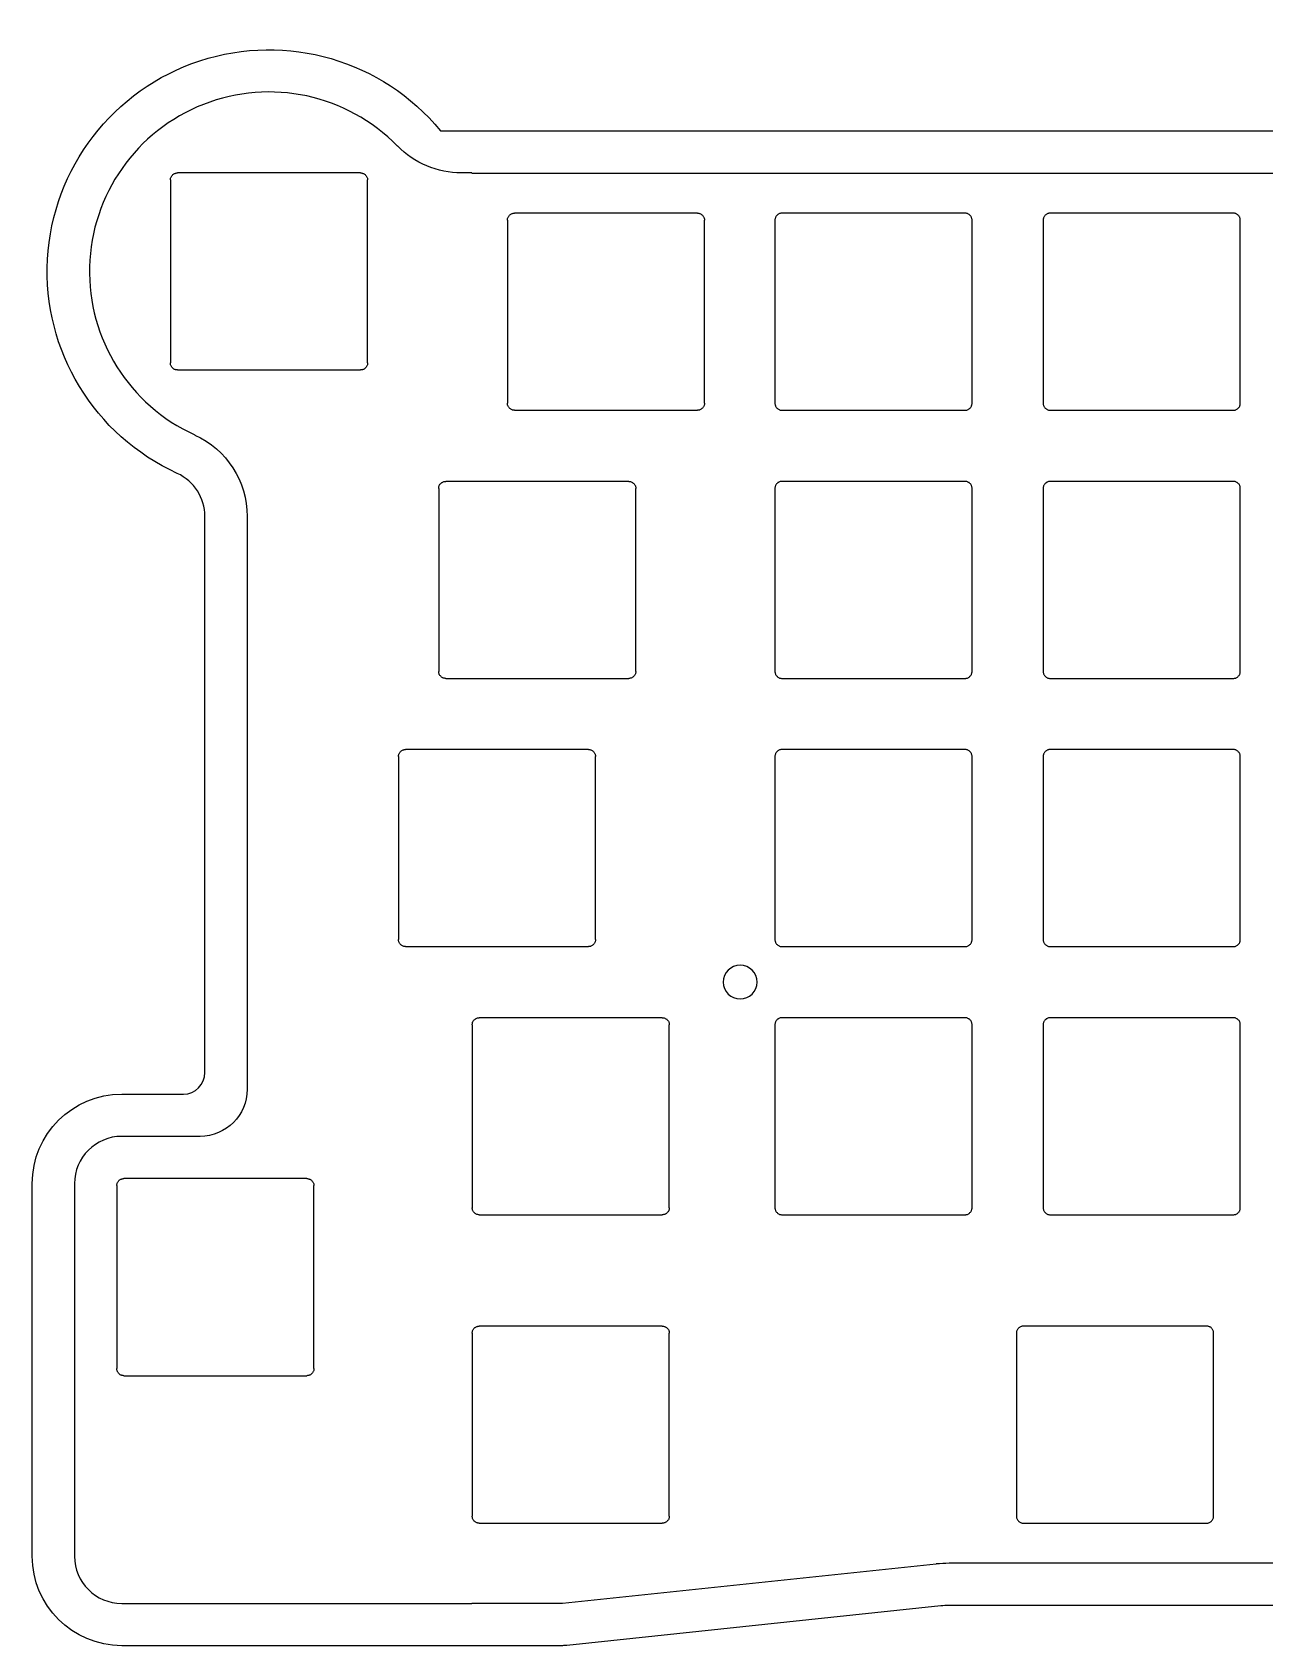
# Model space of a CAD drawing. Header units: millimetres. Extents: x -303 to -129, y -87 to 39.
# Drawn here: x -302.8 to -215.3, y -75.7 to 38.9 of the extents above; entities that cross this region are included whole.
import ezdxf

# ---------------------------------------------------------------- set-up
doc = ezdxf.new("R2010")
doc.units = ezdxf.units.MM
doc.layers.add('lx', color=151, linetype='Continuous')

msp = doc.modelspace()

# ---------------------------------------------------------------- linework, layer by layer
at = {"layer": 'lx'}
for p, q in [((-273.81, 31.91), (-245, 31.91)), ((-245, 31.91), (-245, 31.9)), ((-245, 31.9), (-162.34, 31.9)), ((-279.48, 28.91), (-292.48, 28.91)), ((-271.57, 28.91), (-272.31, 28.91)), ((-271.57, 28.9), (-271.57, 28.91)), ((-271.57, 28.9), (-166, 28.9)), ((-292.98, 28.41), (-292.98, 15.41)), ((-278.98, 15.41), (-278.98, 28.41)), ((-269.05, 25.55), (-269.05, 12.55)), ((-255.55, 26.05), (-268.55, 26.05)), ((-255.05, 12.55), (-255.05, 25.55)), ((-250.05, 25.55), (-250.05, 12.55)), ((-236.55, 26.05), (-249.55, 26.05)), ((-236.05, 12.55), (-236.05, 25.55)), ((-231, 25.55), (-231, 12.55)), ((-217.5, 26.05), (-230.5, 26.05)), ((-217, 12.55), (-217, 25.55)), ((-292.48, 14.91), (-279.48, 14.91)), ((-268.55, 12.05), (-255.55, 12.05)), ((-249.55, 12.05), (-236.55, 12.05)), ((-230.5, 12.05), (-217.5, 12.05)), ((-260.43, 7), (-273.43, 7)), ((-236.55, 7), (-249.55, 7)), ((-217.5, 7), (-230.5, 7)), ((-273.93, 6.5), (-273.93, -6.5)), ((-259.93, -6.5), (-259.93, 6.5)), ((-250.05, 6.5), (-250.05, -6.5)), ((-236.05, -6.5), (-236.05, 6.5)), ((-231, 6.5), (-231, -6.5)), ((-217, -6.5), (-217, 6.5)), ((-290.53, -35), (-290.53, 4.51)), ((-287.53, 4.51), (-287.53, -36.18)), ((-273.43, -7), (-260.43, -7)), ((-249.55, -7), (-236.55, -7)), ((-230.5, -7), (-217.5, -7)), ((-276.79, -12.55), (-276.79, -25.55)), ((-263.29, -12.05), (-276.29, -12.05)), ((-262.79, -25.55), (-262.79, -12.55)), ((-250.05, -12.55), (-250.05, -25.55)), ((-236.55, -12.05), (-249.55, -12.05)), ((-236.05, -25.55), (-236.05, -12.55)), ((-231, -12.55), (-231, -25.55)), ((-217.5, -12.05), (-230.5, -12.05)), ((-217, -25.55), (-217, -12.55)), ((-276.29, -26.05), (-263.29, -26.05)), ((-249.55, -26.05), (-236.55, -26.05)), ((-230.5, -26.05), (-217.5, -26.05)), ((-271.55, -31.6), (-271.55, -44.6)), ((-258.05, -31.1), (-271.05, -31.1)), ((-257.55, -44.6), (-257.55, -31.6)), ((-250.05, -31.6), (-250.05, -44.6)), ((-236.55, -31.1), (-249.55, -31.1)), ((-236.05, -44.6), (-236.05, -31.6)), ((-231, -31.6), (-231, -44.6)), ((-217.5, -31.1), (-230.5, -31.1)), ((-217, -44.6), (-217, -31.6)), ((-296.44, -36.53), (-292.06, -36.53)), ((-290.88, -39.53), (-296.44, -39.53)), ((-302.79, -69.36), (-302.79, -42.88)), ((-299.79, -42.88), (-299.79, -69.36)), ((-296.79, -43.03), (-296.79, -56.03)), ((-283.29, -42.53), (-296.29, -42.53)), ((-282.79, -56.03), (-282.79, -43.03)), ((-271.05, -45.1), (-258.05, -45.1)), ((-249.55, -45.1), (-236.55, -45.1)), ((-230.5, -45.1), (-217.5, -45.1)), ((-271.55, -53.51), (-271.55, -66.51)), ((-258.05, -53.01), (-271.05, -53.01)), ((-257.55, -66.51), (-257.55, -53.51)), ((-232.9, -53.51), (-232.9, -66.51)), ((-219.4, -53.01), (-232.4, -53.01)), ((-218.9, -66.51), (-218.9, -53.51)), ((-296.29, -56.53), (-283.29, -56.53)), ((-271.05, -67.01), (-258.05, -67.01)), ((-232.4, -67.01), (-219.4, -67.01)), ((-238.59, -69.91), (-265.14, -72.71)), ((-189.17, -69.86), (-237.68, -69.86)), ((-296.44, -72.71), (-271.57, -72.71)), ((-265.14, -72.71), (-271.57, -72.71)), ((-238.28, -72.89), (-264.82, -75.7)), ((-189.17, -72.86), (-237.68, -72.86)), ((-265.14, -75.71), (-296.44, -75.71))]:
    msp.add_line(p, q, dxfattribs=at)
at = {"layer": 'lx', "extrusion": (0, 0, -1)}
msp.add_circle((252.52, -28.57), 1.2, dxfattribs=at)
for centre, radius, start, end in [((285.98, 21.91), 15.75, 294.4164, 140.5993), ((272.31, 35.26), 6.35, 270, 315.67), ((293.88, 4.51), 6.35, 114.4164, 180), ((296.44, -42.88), 6.35, 360, 90), ((290.88, -36.18), 3.35, 180, 270), ((296.44, -69.36), 6.35, 270, 0), ((265.14, -72.71), 3, 263.9602, 270)]:
    msp.add_arc(centre, radius, start, end, dxfattribs=at)
at = {"layer": 'lx'}
for centre, radius, start, end in [((-285.98, 21.91), 12.75, 44.33, 245.5836), ((-293.88, 4.51), 3.35, 360, 65.5836), ((-292.06, -35), 1.53, 270, 0), ((-296.44, -42.88), 3.35, 90, 180), ((-296.44, -69.36), 3.35, 180, 270), ((-237.68, -78.51), 8.65, 90, 96.0398), ((-237.68, -78.51), 5.65, 90, 96.0398)]:
    msp.add_arc(centre, radius, start, end, dxfattribs=at)
for points in [[(-292.98, 28.41), (-292.98, 28.44), (-292.98, 28.47), (-292.97, 28.5), (-292.97, 28.52), (-292.96, 28.55), (-292.95, 28.58), (-292.94, 28.61), (-292.93, 28.63), (-292.91, 28.66), (-292.9, 28.68), (-292.88, 28.71), (-292.86, 28.73), (-292.84, 28.75), (-292.82, 28.77), (-292.8, 28.79), (-292.78, 28.81), (-292.75, 28.83), (-292.73, 28.84), (-292.7, 28.86), (-292.68, 28.87), (-292.65, 28.88), (-292.62, 28.89), (-292.6, 28.89), (-292.57, 28.9), (-292.54, 28.91), (-292.51, 28.91), (-292.48, 28.91)], [(-279.48, 28.91), (-279.45, 28.91), (-279.42, 28.91), (-279.39, 28.9), (-279.36, 28.89), (-279.34, 28.89), (-279.31, 28.88), (-279.28, 28.87), (-279.25, 28.85), (-279.23, 28.84), (-279.2, 28.83), (-279.18, 28.81), (-279.16, 28.79), (-279.14, 28.77), (-279.12, 28.75), (-279.1, 28.73), (-279.08, 28.71), (-279.06, 28.68), (-279.05, 28.66), (-279.03, 28.63), (-279.02, 28.61), (-279.01, 28.58), (-279, 28.55), (-278.99, 28.53), (-278.99, 28.5), (-278.98, 28.47), (-278.98, 28.44), (-278.98, 28.41)], [(-269.05, 25.55), (-269.05, 25.58), (-269.05, 25.61), (-269.04, 25.64), (-269.04, 25.67), (-269.03, 25.69), (-269.02, 25.72), (-269.01, 25.75), (-269, 25.78), (-268.98, 25.8), (-268.97, 25.83), (-268.95, 25.85), (-268.93, 25.87), (-268.91, 25.89), (-268.89, 25.91), (-268.87, 25.93), (-268.85, 25.95), (-268.82, 25.97), (-268.8, 25.98), (-268.77, 26), (-268.75, 26.01), (-268.72, 26.02), (-268.69, 26.03), (-268.67, 26.04), (-268.64, 26.04), (-268.61, 26.05), (-268.58, 26.05), (-268.55, 26.05)], [(-255.55, 26.05), (-255.52, 26.05), (-255.49, 26.05), (-255.46, 26.04), (-255.43, 26.04), (-255.4, 26.03), (-255.38, 26.02), (-255.35, 26.01), (-255.32, 26), (-255.3, 25.98), (-255.27, 25.97), (-255.25, 25.95), (-255.23, 25.93), (-255.2, 25.91), (-255.18, 25.89), (-255.17, 25.87), (-255.15, 25.85), (-255.13, 25.82), (-255.12, 25.8), (-255.1, 25.77), (-255.09, 25.75), (-255.08, 25.72), (-255.07, 25.69), (-255.06, 25.67), (-255.06, 25.64), (-255.05, 25.61), (-255.05, 25.58), (-255.05, 25.55)], [(-249.55, 26.05), (-249.58, 26.05), (-249.61, 26.05), (-249.64, 26.04), (-249.67, 26.04), (-249.69, 26.03), (-249.72, 26.02), (-249.75, 26.01), (-249.78, 26), (-249.8, 25.98), (-249.83, 25.97), (-249.85, 25.95), (-249.87, 25.93), (-249.89, 25.91), (-249.91, 25.89), (-249.93, 25.87), (-249.95, 25.85), (-249.97, 25.82), (-249.98, 25.8), (-250, 25.78), (-250.01, 25.75), (-250.02, 25.72), (-250.03, 25.7), (-250.04, 25.67), (-250.04, 25.64), (-250.05, 25.61), (-250.05, 25.58), (-250.05, 25.55)], [(-236.05, 25.55), (-236.05, 25.58), (-236.05, 25.61), (-236.06, 25.64), (-236.06, 25.67), (-236.07, 25.7), (-236.08, 25.72), (-236.09, 25.75), (-236.1, 25.78), (-236.12, 25.8), (-236.13, 25.83), (-236.15, 25.85), (-236.17, 25.87), (-236.19, 25.89), (-236.21, 25.92), (-236.23, 25.93), (-236.25, 25.95), (-236.28, 25.97), (-236.3, 25.98), (-236.33, 26), (-236.35, 26.01), (-236.38, 26.02), (-236.41, 26.03), (-236.43, 26.04), (-236.46, 26.04), (-236.49, 26.05), (-236.52, 26.05), (-236.55, 26.05)], [(-230.5, 26.05), (-230.53, 26.05), (-230.56, 26.05), (-230.59, 26.04), (-230.62, 26.04), (-230.64, 26.03), (-230.67, 26.02), (-230.7, 26.01), (-230.73, 26), (-230.75, 25.98), (-230.78, 25.97), (-230.8, 25.95), (-230.82, 25.93), (-230.84, 25.91), (-230.86, 25.89), (-230.88, 25.87), (-230.9, 25.85), (-230.92, 25.82), (-230.93, 25.8), (-230.95, 25.78), (-230.96, 25.75), (-230.97, 25.72), (-230.98, 25.7), (-230.99, 25.67), (-230.99, 25.64), (-231, 25.61), (-231, 25.58), (-231, 25.55)], [(-217, 25.55), (-217, 25.58), (-217, 25.61), (-217.01, 25.64), (-217.01, 25.67), (-217.02, 25.7), (-217.03, 25.72), (-217.04, 25.75), (-217.05, 25.78), (-217.07, 25.8), (-217.08, 25.83), (-217.1, 25.85), (-217.12, 25.87), (-217.14, 25.89), (-217.16, 25.92), (-217.18, 25.93), (-217.2, 25.95), (-217.23, 25.97), (-217.25, 25.98), (-217.28, 26), (-217.3, 26.01), (-217.33, 26.02), (-217.36, 26.03), (-217.38, 26.04), (-217.41, 26.04), (-217.44, 26.05), (-217.47, 26.05), (-217.5, 26.05)], [(-292.48, 14.91), (-292.51, 14.91), (-292.54, 14.91), (-292.57, 14.92), (-292.6, 14.92), (-292.62, 14.93), (-292.65, 14.94), (-292.68, 14.95), (-292.71, 14.96), (-292.73, 14.98), (-292.76, 14.99), (-292.78, 15.01), (-292.8, 15.03), (-292.82, 15.05), (-292.84, 15.07), (-292.86, 15.09), (-292.88, 15.11), (-292.9, 15.13), (-292.91, 15.16), (-292.93, 15.18), (-292.94, 15.21), (-292.95, 15.24), (-292.96, 15.26), (-292.97, 15.29), (-292.97, 15.32), (-292.98, 15.35), (-292.98, 15.38), (-292.98, 15.41)], [(-278.98, 15.41), (-278.98, 15.38), (-278.98, 15.35), (-278.99, 15.32), (-278.99, 15.29), (-279, 15.26), (-279.01, 15.24), (-279.02, 15.21), (-279.03, 15.18), (-279.05, 15.16), (-279.06, 15.13), (-279.08, 15.11), (-279.1, 15.09), (-279.12, 15.06), (-279.14, 15.04), (-279.16, 15.03), (-279.18, 15.01), (-279.21, 14.99), (-279.23, 14.98), (-279.26, 14.96), (-279.28, 14.95), (-279.31, 14.94), (-279.34, 14.93), (-279.36, 14.92), (-279.39, 14.92), (-279.42, 14.91), (-279.45, 14.91), (-279.48, 14.91)], [(-268.55, 12.05), (-268.58, 12.05), (-268.61, 12.05), (-268.64, 12.06), (-268.66, 12.06), (-268.69, 12.07), (-268.72, 12.08), (-268.75, 12.09), (-268.77, 12.1), (-268.8, 12.12), (-268.82, 12.13), (-268.85, 12.15), (-268.87, 12.17), (-268.89, 12.19), (-268.91, 12.21), (-268.93, 12.23), (-268.95, 12.25), (-268.97, 12.28), (-268.98, 12.3), (-269, 12.33), (-269.01, 12.35), (-269.02, 12.38), (-269.03, 12.41), (-269.04, 12.43), (-269.04, 12.46), (-269.05, 12.49), (-269.05, 12.52), (-269.05, 12.55)], [(-255.05, 12.55), (-255.05, 12.52), (-255.05, 12.49), (-255.06, 12.46), (-255.06, 12.43), (-255.07, 12.41), (-255.08, 12.38), (-255.09, 12.35), (-255.1, 12.32), (-255.12, 12.3), (-255.13, 12.27), (-255.15, 12.25), (-255.17, 12.23), (-255.19, 12.21), (-255.21, 12.19), (-255.23, 12.17), (-255.25, 12.15), (-255.27, 12.13), (-255.3, 12.12), (-255.32, 12.1), (-255.35, 12.09), (-255.38, 12.08), (-255.4, 12.07), (-255.43, 12.06), (-255.46, 12.06), (-255.49, 12.05), (-255.52, 12.05), (-255.55, 12.05)], [(-250.05, 12.55), (-250.05, 12.52), (-250.05, 12.49), (-250.04, 12.46), (-250.04, 12.43), (-250.03, 12.41), (-250.02, 12.38), (-250.01, 12.35), (-250, 12.32), (-249.98, 12.3), (-249.97, 12.27), (-249.95, 12.25), (-249.93, 12.23), (-249.91, 12.21), (-249.89, 12.19), (-249.87, 12.17), (-249.85, 12.15), (-249.82, 12.13), (-249.8, 12.12), (-249.77, 12.1), (-249.75, 12.09), (-249.72, 12.08), (-249.69, 12.07), (-249.67, 12.06), (-249.64, 12.06), (-249.61, 12.05), (-249.58, 12.05), (-249.55, 12.05)], [(-236.55, 12.05), (-236.52, 12.05), (-236.49, 12.05), (-236.46, 12.06), (-236.43, 12.06), (-236.41, 12.07), (-236.38, 12.08), (-236.35, 12.09), (-236.32, 12.1), (-236.3, 12.12), (-236.27, 12.13), (-236.25, 12.15), (-236.23, 12.17), (-236.21, 12.19), (-236.19, 12.21), (-236.17, 12.23), (-236.15, 12.25), (-236.13, 12.28), (-236.12, 12.3), (-236.1, 12.33), (-236.09, 12.35), (-236.08, 12.38), (-236.07, 12.41), (-236.06, 12.43), (-236.06, 12.46), (-236.05, 12.49), (-236.05, 12.52), (-236.05, 12.55)], [(-231, 12.55), (-231, 12.52), (-231, 12.49), (-230.99, 12.46), (-230.99, 12.43), (-230.98, 12.41), (-230.97, 12.38), (-230.96, 12.35), (-230.95, 12.32), (-230.93, 12.3), (-230.92, 12.27), (-230.9, 12.25), (-230.88, 12.23), (-230.86, 12.21), (-230.84, 12.19), (-230.82, 12.17), (-230.8, 12.15), (-230.77, 12.13), (-230.75, 12.12), (-230.72, 12.1), (-230.7, 12.09), (-230.67, 12.08), (-230.64, 12.07), (-230.62, 12.06), (-230.59, 12.06), (-230.56, 12.05), (-230.53, 12.05), (-230.5, 12.05)], [(-217.5, 12.05), (-217.47, 12.05), (-217.44, 12.05), (-217.41, 12.06), (-217.38, 12.06), (-217.36, 12.07), (-217.33, 12.08), (-217.3, 12.09), (-217.27, 12.1), (-217.25, 12.12), (-217.22, 12.13), (-217.2, 12.15), (-217.18, 12.17), (-217.16, 12.19), (-217.14, 12.21), (-217.12, 12.23), (-217.1, 12.25), (-217.08, 12.28), (-217.07, 12.3), (-217.05, 12.33), (-217.04, 12.35), (-217.03, 12.38), (-217.02, 12.41), (-217.01, 12.43), (-217.01, 12.46), (-217, 12.49), (-217, 12.52), (-217, 12.55)], [(-273.93, 6.5), (-273.93, 6.53), (-273.93, 6.56), (-273.92, 6.59), (-273.92, 6.62), (-273.91, 6.64), (-273.9, 6.67), (-273.89, 6.7), (-273.88, 6.73), (-273.86, 6.75), (-273.85, 6.78), (-273.83, 6.8), (-273.81, 6.82), (-273.79, 6.84), (-273.77, 6.86), (-273.75, 6.88), (-273.73, 6.9), (-273.7, 6.92), (-273.68, 6.93), (-273.66, 6.95), (-273.63, 6.96), (-273.6, 6.97), (-273.58, 6.98), (-273.55, 6.99), (-273.52, 6.99), (-273.49, 7), (-273.46, 7), (-273.43, 7)], [(-260.43, 7), (-260.4, 7), (-260.37, 7), (-260.34, 6.99), (-260.31, 6.99), (-260.29, 6.98), (-260.26, 6.97), (-260.23, 6.96), (-260.2, 6.95), (-260.18, 6.93), (-260.15, 6.92), (-260.13, 6.9), (-260.11, 6.88), (-260.09, 6.86), (-260.07, 6.84), (-260.05, 6.82), (-260.03, 6.8), (-260.01, 6.77), (-260, 6.75), (-259.98, 6.72), (-259.97, 6.7), (-259.96, 6.67), (-259.95, 6.64), (-259.94, 6.62), (-259.94, 6.59), (-259.93, 6.56), (-259.93, 6.53), (-259.93, 6.5)], [(-249.55, 7), (-249.58, 7), (-249.61, 7), (-249.64, 6.99), (-249.67, 6.99), (-249.69, 6.98), (-249.72, 6.97), (-249.75, 6.96), (-249.78, 6.95), (-249.8, 6.93), (-249.83, 6.92), (-249.85, 6.9), (-249.87, 6.88), (-249.89, 6.86), (-249.91, 6.84), (-249.93, 6.82), (-249.95, 6.8), (-249.97, 6.77), (-249.98, 6.75), (-250, 6.73), (-250.01, 6.7), (-250.02, 6.67), (-250.03, 6.65), (-250.04, 6.62), (-250.04, 6.59), (-250.05, 6.56), (-250.05, 6.53), (-250.05, 6.5)], [(-236.05, 6.5), (-236.05, 6.53), (-236.05, 6.56), (-236.06, 6.59), (-236.06, 6.62), (-236.07, 6.65), (-236.08, 6.67), (-236.09, 6.7), (-236.1, 6.73), (-236.12, 6.75), (-236.13, 6.78), (-236.15, 6.8), (-236.17, 6.82), (-236.19, 6.84), (-236.21, 6.87), (-236.23, 6.88), (-236.25, 6.9), (-236.28, 6.92), (-236.3, 6.93), (-236.33, 6.95), (-236.35, 6.96), (-236.38, 6.97), (-236.41, 6.98), (-236.43, 6.99), (-236.46, 6.99), (-236.49, 7), (-236.52, 7), (-236.55, 7)], [(-230.5, 7), (-230.53, 7), (-230.56, 7), (-230.59, 6.99), (-230.62, 6.99), (-230.64, 6.98), (-230.67, 6.97), (-230.7, 6.96), (-230.73, 6.95), (-230.75, 6.93), (-230.78, 6.92), (-230.8, 6.9), (-230.82, 6.88), (-230.84, 6.86), (-230.86, 6.84), (-230.88, 6.82), (-230.9, 6.8), (-230.92, 6.77), (-230.93, 6.75), (-230.95, 6.73), (-230.96, 6.7), (-230.97, 6.67), (-230.98, 6.65), (-230.99, 6.62), (-230.99, 6.59), (-231, 6.56), (-231, 6.53), (-231, 6.5)], [(-217, 6.5), (-217, 6.53), (-217, 6.56), (-217.01, 6.59), (-217.01, 6.62), (-217.02, 6.65), (-217.03, 6.67), (-217.04, 6.7), (-217.05, 6.73), (-217.07, 6.75), (-217.08, 6.78), (-217.1, 6.8), (-217.12, 6.82), (-217.14, 6.84), (-217.16, 6.87), (-217.18, 6.88), (-217.2, 6.9), (-217.23, 6.92), (-217.25, 6.93), (-217.28, 6.95), (-217.3, 6.96), (-217.33, 6.97), (-217.36, 6.98), (-217.38, 6.99), (-217.41, 6.99), (-217.44, 7), (-217.47, 7), (-217.5, 7)], [(-273.43, -7), (-273.46, -7), (-273.49, -7), (-273.52, -6.99), (-273.55, -6.99), (-273.58, -6.98), (-273.6, -6.97), (-273.63, -6.96), (-273.66, -6.95), (-273.68, -6.93), (-273.71, -6.92), (-273.73, -6.9), (-273.75, -6.88), (-273.77, -6.86), (-273.8, -6.84), (-273.81, -6.82), (-273.83, -6.8), (-273.85, -6.77), (-273.86, -6.75), (-273.88, -6.72), (-273.89, -6.7), (-273.9, -6.67), (-273.91, -6.64), (-273.92, -6.62), (-273.92, -6.59), (-273.93, -6.56), (-273.93, -6.53), (-273.93, -6.5)], [(-259.93, -6.5), (-259.93, -6.53), (-259.93, -6.56), (-259.94, -6.59), (-259.94, -6.62), (-259.95, -6.64), (-259.96, -6.67), (-259.97, -6.7), (-259.98, -6.73), (-260, -6.75), (-260.01, -6.78), (-260.03, -6.8), (-260.05, -6.82), (-260.07, -6.84), (-260.09, -6.86), (-260.11, -6.88), (-260.13, -6.9), (-260.16, -6.92), (-260.18, -6.93), (-260.21, -6.95), (-260.23, -6.96), (-260.26, -6.97), (-260.29, -6.98), (-260.31, -6.99), (-260.34, -6.99), (-260.37, -7), (-260.4, -7), (-260.43, -7)], [(-250.05, -6.5), (-250.05, -6.53), (-250.05, -6.56), (-250.04, -6.59), (-250.04, -6.62), (-250.03, -6.64), (-250.02, -6.67), (-250.01, -6.7), (-250, -6.73), (-249.98, -6.75), (-249.97, -6.78), (-249.95, -6.8), (-249.93, -6.82), (-249.91, -6.84), (-249.89, -6.86), (-249.87, -6.88), (-249.85, -6.9), (-249.82, -6.92), (-249.8, -6.93), (-249.77, -6.95), (-249.75, -6.96), (-249.72, -6.97), (-249.69, -6.98), (-249.67, -6.99), (-249.64, -6.99), (-249.61, -7), (-249.58, -7), (-249.55, -7)], [(-236.55, -7), (-236.52, -7), (-236.49, -7), (-236.46, -6.99), (-236.43, -6.99), (-236.41, -6.98), (-236.38, -6.97), (-236.35, -6.96), (-236.32, -6.95), (-236.3, -6.93), (-236.27, -6.92), (-236.25, -6.9), (-236.23, -6.88), (-236.21, -6.86), (-236.19, -6.84), (-236.17, -6.82), (-236.15, -6.8), (-236.13, -6.77), (-236.12, -6.75), (-236.1, -6.72), (-236.09, -6.7), (-236.08, -6.67), (-236.07, -6.64), (-236.06, -6.62), (-236.06, -6.59), (-236.05, -6.56), (-236.05, -6.53), (-236.05, -6.5)], [(-231, -6.5), (-231, -6.53), (-231, -6.56), (-230.99, -6.59), (-230.99, -6.62), (-230.98, -6.64), (-230.97, -6.67), (-230.96, -6.7), (-230.95, -6.73), (-230.93, -6.75), (-230.92, -6.78), (-230.9, -6.8), (-230.88, -6.82), (-230.86, -6.84), (-230.84, -6.86), (-230.82, -6.88), (-230.8, -6.9), (-230.77, -6.92), (-230.75, -6.93), (-230.72, -6.95), (-230.7, -6.96), (-230.67, -6.97), (-230.64, -6.98), (-230.62, -6.99), (-230.59, -6.99), (-230.56, -7), (-230.53, -7), (-230.5, -7)], [(-217.5, -7), (-217.47, -7), (-217.44, -7), (-217.41, -6.99), (-217.38, -6.99), (-217.36, -6.98), (-217.33, -6.97), (-217.3, -6.96), (-217.27, -6.95), (-217.25, -6.93), (-217.22, -6.92), (-217.2, -6.9), (-217.18, -6.88), (-217.16, -6.86), (-217.14, -6.84), (-217.12, -6.82), (-217.1, -6.8), (-217.08, -6.77), (-217.07, -6.75), (-217.05, -6.72), (-217.04, -6.7), (-217.03, -6.67), (-217.02, -6.64), (-217.01, -6.62), (-217.01, -6.59), (-217, -6.56), (-217, -6.53), (-217, -6.5)], [(-276.79, -12.55), (-276.79, -12.52), (-276.78, -12.49), (-276.78, -12.46), (-276.77, -12.43), (-276.77, -12.41), (-276.76, -12.38), (-276.75, -12.35), (-276.73, -12.32), (-276.72, -12.3), (-276.71, -12.27), (-276.69, -12.25), (-276.67, -12.23), (-276.65, -12.21), (-276.63, -12.19), (-276.61, -12.17), (-276.59, -12.15), (-276.56, -12.13), (-276.54, -12.12), (-276.51, -12.1), (-276.49, -12.09), (-276.46, -12.08), (-276.43, -12.07), (-276.4, -12.06), (-276.38, -12.06), (-276.35, -12.05), (-276.32, -12.05), (-276.29, -12.05)], [(-263.29, -12.05), (-263.26, -12.05), (-263.23, -12.05), (-263.2, -12.06), (-263.17, -12.06), (-263.14, -12.07), (-263.12, -12.08), (-263.09, -12.09), (-263.06, -12.1), (-263.04, -12.12), (-263.01, -12.13), (-262.99, -12.15), (-262.97, -12.17), (-262.94, -12.19), (-262.92, -12.21), (-262.9, -12.23), (-262.89, -12.25), (-262.87, -12.28), (-262.86, -12.3), (-262.84, -12.33), (-262.83, -12.35), (-262.82, -12.38), (-262.81, -12.41), (-262.8, -12.43), (-262.8, -12.46), (-262.79, -12.49), (-262.79, -12.52), (-262.79, -12.55)], [(-249.55, -12.05), (-249.58, -12.05), (-249.61, -12.05), (-249.64, -12.06), (-249.67, -12.06), (-249.69, -12.07), (-249.72, -12.08), (-249.75, -12.09), (-249.78, -12.1), (-249.8, -12.12), (-249.83, -12.13), (-249.85, -12.15), (-249.87, -12.17), (-249.89, -12.19), (-249.91, -12.21), (-249.93, -12.23), (-249.95, -12.25), (-249.97, -12.28), (-249.98, -12.3), (-250, -12.32), (-250.01, -12.35), (-250.02, -12.38), (-250.03, -12.4), (-250.04, -12.43), (-250.04, -12.46), (-250.05, -12.49), (-250.05, -12.52), (-250.05, -12.55)], [(-236.05, -12.55), (-236.05, -12.52), (-236.05, -12.49), (-236.06, -12.46), (-236.06, -12.43), (-236.07, -12.4), (-236.08, -12.38), (-236.09, -12.35), (-236.1, -12.32), (-236.12, -12.3), (-236.13, -12.27), (-236.15, -12.25), (-236.17, -12.23), (-236.19, -12.21), (-236.21, -12.18), (-236.23, -12.17), (-236.25, -12.15), (-236.28, -12.13), (-236.3, -12.12), (-236.33, -12.1), (-236.35, -12.09), (-236.38, -12.08), (-236.41, -12.07), (-236.43, -12.06), (-236.46, -12.06), (-236.49, -12.05), (-236.52, -12.05), (-236.55, -12.05)], [(-230.5, -12.05), (-230.53, -12.05), (-230.56, -12.05), (-230.59, -12.06), (-230.62, -12.06), (-230.64, -12.07), (-230.67, -12.08), (-230.7, -12.09), (-230.73, -12.1), (-230.75, -12.12), (-230.78, -12.13), (-230.8, -12.15), (-230.82, -12.17), (-230.84, -12.19), (-230.86, -12.21), (-230.88, -12.23), (-230.9, -12.25), (-230.92, -12.28), (-230.93, -12.3), (-230.95, -12.32), (-230.96, -12.35), (-230.97, -12.38), (-230.98, -12.4), (-230.99, -12.43), (-230.99, -12.46), (-231, -12.49), (-231, -12.52), (-231, -12.55)], [(-217, -12.55), (-217, -12.52), (-217, -12.49), (-217.01, -12.46), (-217.01, -12.43), (-217.02, -12.4), (-217.03, -12.38), (-217.04, -12.35), (-217.05, -12.32), (-217.07, -12.3), (-217.08, -12.27), (-217.1, -12.25), (-217.12, -12.23), (-217.14, -12.21), (-217.16, -12.18), (-217.18, -12.17), (-217.2, -12.15), (-217.23, -12.13), (-217.25, -12.12), (-217.28, -12.1), (-217.3, -12.09), (-217.33, -12.08), (-217.36, -12.07), (-217.38, -12.06), (-217.41, -12.06), (-217.44, -12.05), (-217.47, -12.05), (-217.5, -12.05)], [(-276.29, -26.05), (-276.32, -26.05), (-276.35, -26.05), (-276.38, -26.04), (-276.4, -26.04), (-276.43, -26.03), (-276.46, -26.02), (-276.49, -26.01), (-276.51, -26), (-276.54, -25.98), (-276.56, -25.97), (-276.59, -25.95), (-276.61, -25.93), (-276.63, -25.91), (-276.65, -25.89), (-276.67, -25.87), (-276.69, -25.85), (-276.71, -25.82), (-276.72, -25.8), (-276.73, -25.77), (-276.75, -25.75), (-276.76, -25.72), (-276.77, -25.69), (-276.77, -25.67), (-276.78, -25.64), (-276.78, -25.61), (-276.79, -25.58), (-276.79, -25.55)], [(-262.79, -25.55), (-262.79, -25.58), (-262.79, -25.61), (-262.8, -25.64), (-262.8, -25.67), (-262.81, -25.69), (-262.82, -25.72), (-262.83, -25.75), (-262.84, -25.78), (-262.86, -25.8), (-262.87, -25.83), (-262.89, -25.85), (-262.91, -25.87), (-262.93, -25.89), (-262.95, -25.91), (-262.97, -25.93), (-262.99, -25.95), (-263.01, -25.97), (-263.04, -25.98), (-263.06, -26), (-263.09, -26.01), (-263.12, -26.02), (-263.14, -26.03), (-263.17, -26.04), (-263.2, -26.04), (-263.23, -26.05), (-263.26, -26.05), (-263.29, -26.05)], [(-250.05, -25.55), (-250.05, -25.58), (-250.05, -25.61), (-250.04, -25.64), (-250.04, -25.67), (-250.03, -25.69), (-250.02, -25.72), (-250.01, -25.75), (-250, -25.78), (-249.98, -25.8), (-249.97, -25.83), (-249.95, -25.85), (-249.93, -25.87), (-249.91, -25.89), (-249.89, -25.91), (-249.87, -25.93), (-249.85, -25.95), (-249.82, -25.97), (-249.8, -25.98), (-249.77, -26), (-249.75, -26.01), (-249.72, -26.02), (-249.69, -26.03), (-249.67, -26.04), (-249.64, -26.04), (-249.61, -26.05), (-249.58, -26.05), (-249.55, -26.05)], [(-236.55, -26.05), (-236.52, -26.05), (-236.49, -26.05), (-236.46, -26.04), (-236.43, -26.04), (-236.41, -26.03), (-236.38, -26.02), (-236.35, -26.01), (-236.32, -26), (-236.3, -25.98), (-236.27, -25.97), (-236.25, -25.95), (-236.23, -25.93), (-236.21, -25.91), (-236.19, -25.89), (-236.17, -25.87), (-236.15, -25.85), (-236.13, -25.82), (-236.12, -25.8), (-236.1, -25.77), (-236.09, -25.75), (-236.08, -25.72), (-236.07, -25.69), (-236.06, -25.67), (-236.06, -25.64), (-236.05, -25.61), (-236.05, -25.58), (-236.05, -25.55)], [(-231, -25.55), (-231, -25.58), (-231, -25.61), (-230.99, -25.64), (-230.99, -25.67), (-230.98, -25.69), (-230.97, -25.72), (-230.96, -25.75), (-230.95, -25.78), (-230.93, -25.8), (-230.92, -25.83), (-230.9, -25.85), (-230.88, -25.87), (-230.86, -25.89), (-230.84, -25.91), (-230.82, -25.93), (-230.8, -25.95), (-230.77, -25.97), (-230.75, -25.98), (-230.72, -26), (-230.7, -26.01), (-230.67, -26.02), (-230.64, -26.03), (-230.62, -26.04), (-230.59, -26.04), (-230.56, -26.05), (-230.53, -26.05), (-230.5, -26.05)], [(-217.5, -26.05), (-217.47, -26.05), (-217.44, -26.05), (-217.41, -26.04), (-217.38, -26.04), (-217.36, -26.03), (-217.33, -26.02), (-217.3, -26.01), (-217.27, -26), (-217.25, -25.98), (-217.22, -25.97), (-217.2, -25.95), (-217.18, -25.93), (-217.16, -25.91), (-217.14, -25.89), (-217.12, -25.87), (-217.1, -25.85), (-217.08, -25.82), (-217.07, -25.8), (-217.05, -25.77), (-217.04, -25.75), (-217.03, -25.72), (-217.02, -25.69), (-217.01, -25.67), (-217.01, -25.64), (-217, -25.61), (-217, -25.58), (-217, -25.55)], [(-271.55, -31.6), (-271.55, -31.57), (-271.55, -31.54), (-271.54, -31.51), (-271.54, -31.48), (-271.53, -31.45), (-271.52, -31.43), (-271.51, -31.4), (-271.49, -31.37), (-271.48, -31.35), (-271.47, -31.32), (-271.45, -31.3), (-271.43, -31.28), (-271.41, -31.26), (-271.39, -31.23), (-271.37, -31.22), (-271.35, -31.2), (-271.32, -31.18), (-271.3, -31.17), (-271.27, -31.15), (-271.25, -31.14), (-271.22, -31.13), (-271.19, -31.12), (-271.17, -31.11), (-271.14, -31.11), (-271.11, -31.1), (-271.08, -31.1), (-271.05, -31.1)], [(-258.05, -31.1), (-258.02, -31.1), (-257.99, -31.1), (-257.96, -31.11), (-257.93, -31.11), (-257.9, -31.12), (-257.88, -31.13), (-257.85, -31.14), (-257.82, -31.15), (-257.8, -31.17), (-257.77, -31.18), (-257.75, -31.2), (-257.73, -31.22), (-257.7, -31.24), (-257.68, -31.26), (-257.67, -31.28), (-257.65, -31.3), (-257.63, -31.33), (-257.62, -31.35), (-257.6, -31.37), (-257.59, -31.4), (-257.58, -31.43), (-257.57, -31.45), (-257.56, -31.48), (-257.56, -31.51), (-257.55, -31.54), (-257.55, -31.57), (-257.55, -31.6)], [(-249.55, -31.1), (-249.58, -31.1), (-249.61, -31.1), (-249.64, -31.11), (-249.67, -31.11), (-249.69, -31.12), (-249.72, -31.13), (-249.75, -31.14), (-249.78, -31.15), (-249.8, -31.17), (-249.83, -31.18), (-249.85, -31.2), (-249.87, -31.22), (-249.89, -31.24), (-249.91, -31.26), (-249.93, -31.28), (-249.95, -31.3), (-249.97, -31.33), (-249.98, -31.35), (-250, -31.37), (-250.01, -31.4), (-250.02, -31.43), (-250.03, -31.45), (-250.04, -31.48), (-250.04, -31.51), (-250.05, -31.54), (-250.05, -31.57), (-250.05, -31.6)], [(-236.05, -31.6), (-236.05, -31.57), (-236.05, -31.54), (-236.06, -31.51), (-236.06, -31.48), (-236.07, -31.45), (-236.08, -31.43), (-236.09, -31.4), (-236.1, -31.37), (-236.12, -31.35), (-236.13, -31.32), (-236.15, -31.3), (-236.17, -31.28), (-236.19, -31.26), (-236.21, -31.23), (-236.23, -31.22), (-236.25, -31.2), (-236.28, -31.18), (-236.3, -31.17), (-236.33, -31.15), (-236.35, -31.14), (-236.38, -31.13), (-236.41, -31.12), (-236.43, -31.11), (-236.46, -31.11), (-236.49, -31.1), (-236.52, -31.1), (-236.55, -31.1)], [(-230.5, -31.1), (-230.53, -31.1), (-230.56, -31.1), (-230.59, -31.11), (-230.62, -31.11), (-230.64, -31.12), (-230.67, -31.13), (-230.7, -31.14), (-230.73, -31.15), (-230.75, -31.17), (-230.78, -31.18), (-230.8, -31.2), (-230.82, -31.22), (-230.84, -31.24), (-230.86, -31.26), (-230.88, -31.28), (-230.9, -31.3), (-230.92, -31.33), (-230.93, -31.35), (-230.95, -31.37), (-230.96, -31.4), (-230.97, -31.43), (-230.98, -31.45), (-230.99, -31.48), (-230.99, -31.51), (-231, -31.54), (-231, -31.57), (-231, -31.6)], [(-217, -31.6), (-217, -31.57), (-217, -31.54), (-217.01, -31.51), (-217.01, -31.48), (-217.02, -31.45), (-217.03, -31.43), (-217.04, -31.4), (-217.05, -31.37), (-217.07, -31.35), (-217.08, -31.32), (-217.1, -31.3), (-217.12, -31.28), (-217.14, -31.26), (-217.16, -31.23), (-217.18, -31.22), (-217.2, -31.2), (-217.23, -31.18), (-217.25, -31.17), (-217.28, -31.15), (-217.3, -31.14), (-217.33, -31.13), (-217.36, -31.12), (-217.38, -31.11), (-217.41, -31.11), (-217.44, -31.1), (-217.47, -31.1), (-217.5, -31.1)], [(-296.79, -43.03), (-296.79, -43), (-296.79, -42.97), (-296.78, -42.94), (-296.78, -42.91), (-296.77, -42.88), (-296.76, -42.86), (-296.75, -42.83), (-296.74, -42.8), (-296.72, -42.78), (-296.71, -42.75), (-296.69, -42.73), (-296.67, -42.71), (-296.65, -42.69), (-296.63, -42.66), (-296.61, -42.65), (-296.59, -42.63), (-296.57, -42.61), (-296.54, -42.6), (-296.52, -42.58), (-296.49, -42.57), (-296.46, -42.56), (-296.44, -42.55), (-296.41, -42.54), (-296.38, -42.54), (-296.35, -42.53), (-296.32, -42.53), (-296.29, -42.53)], [(-283.29, -42.53), (-283.26, -42.53), (-283.23, -42.53), (-283.2, -42.54), (-283.17, -42.54), (-283.15, -42.55), (-283.12, -42.56), (-283.09, -42.57), (-283.07, -42.58), (-283.04, -42.6), (-283.01, -42.61), (-282.99, -42.63), (-282.97, -42.65), (-282.95, -42.67), (-282.93, -42.69), (-282.91, -42.71), (-282.89, -42.73), (-282.87, -42.75), (-282.86, -42.78), (-282.84, -42.8), (-282.83, -42.83), (-282.82, -42.86), (-282.81, -42.88), (-282.8, -42.91), (-282.8, -42.94), (-282.79, -42.97), (-282.79, -43), (-282.79, -43.03)], [(-271.05, -45.1), (-271.08, -45.1), (-271.11, -45.1), (-271.14, -45.09), (-271.16, -45.09), (-271.19, -45.08), (-271.22, -45.07), (-271.25, -45.06), (-271.27, -45.05), (-271.3, -45.03), (-271.32, -45.02), (-271.35, -45), (-271.37, -44.98), (-271.39, -44.96), (-271.41, -44.94), (-271.43, -44.92), (-271.45, -44.9), (-271.47, -44.87), (-271.48, -44.85), (-271.5, -44.82), (-271.51, -44.8), (-271.52, -44.77), (-271.53, -44.74), (-271.53, -44.72), (-271.54, -44.69), (-271.55, -44.66), (-271.55, -44.63), (-271.55, -44.6)], [(-257.55, -44.6), (-257.55, -44.63), (-257.55, -44.66), (-257.56, -44.69), (-257.56, -44.72), (-257.57, -44.74), (-257.58, -44.77), (-257.59, -44.8), (-257.6, -44.83), (-257.62, -44.85), (-257.63, -44.88), (-257.65, -44.9), (-257.67, -44.92), (-257.69, -44.94), (-257.71, -44.96), (-257.73, -44.98), (-257.75, -45), (-257.77, -45.02), (-257.8, -45.03), (-257.82, -45.05), (-257.85, -45.06), (-257.88, -45.07), (-257.9, -45.08), (-257.93, -45.09), (-257.96, -45.09), (-257.99, -45.1), (-258.02, -45.1), (-258.05, -45.1)], [(-250.05, -44.6), (-250.05, -44.63), (-250.05, -44.66), (-250.04, -44.69), (-250.04, -44.72), (-250.03, -44.74), (-250.02, -44.77), (-250.01, -44.8), (-250, -44.83), (-249.98, -44.85), (-249.97, -44.88), (-249.95, -44.9), (-249.93, -44.92), (-249.91, -44.94), (-249.89, -44.96), (-249.87, -44.98), (-249.85, -45), (-249.82, -45.02), (-249.8, -45.03), (-249.77, -45.05), (-249.75, -45.06), (-249.72, -45.07), (-249.69, -45.08), (-249.67, -45.09), (-249.64, -45.09), (-249.61, -45.1), (-249.58, -45.1), (-249.55, -45.1)], [(-236.55, -45.1), (-236.52, -45.1), (-236.49, -45.1), (-236.46, -45.09), (-236.43, -45.09), (-236.41, -45.08), (-236.38, -45.07), (-236.35, -45.06), (-236.32, -45.05), (-236.3, -45.03), (-236.27, -45.02), (-236.25, -45), (-236.23, -44.98), (-236.21, -44.96), (-236.19, -44.94), (-236.17, -44.92), (-236.15, -44.9), (-236.13, -44.87), (-236.12, -44.85), (-236.1, -44.82), (-236.09, -44.8), (-236.08, -44.77), (-236.07, -44.74), (-236.06, -44.72), (-236.06, -44.69), (-236.05, -44.66), (-236.05, -44.63), (-236.05, -44.6)], [(-231, -44.6), (-231, -44.63), (-231, -44.66), (-230.99, -44.69), (-230.99, -44.72), (-230.98, -44.74), (-230.97, -44.77), (-230.96, -44.8), (-230.95, -44.83), (-230.93, -44.85), (-230.92, -44.88), (-230.9, -44.9), (-230.88, -44.92), (-230.86, -44.94), (-230.84, -44.96), (-230.82, -44.98), (-230.8, -45), (-230.77, -45.02), (-230.75, -45.03), (-230.72, -45.05), (-230.7, -45.06), (-230.67, -45.07), (-230.64, -45.08), (-230.62, -45.09), (-230.59, -45.09), (-230.56, -45.1), (-230.53, -45.1), (-230.5, -45.1)], [(-217.5, -45.1), (-217.47, -45.1), (-217.44, -45.1), (-217.41, -45.09), (-217.38, -45.09), (-217.36, -45.08), (-217.33, -45.07), (-217.3, -45.06), (-217.27, -45.05), (-217.25, -45.03), (-217.22, -45.02), (-217.2, -45), (-217.18, -44.98), (-217.16, -44.96), (-217.14, -44.94), (-217.12, -44.92), (-217.1, -44.9), (-217.08, -44.87), (-217.07, -44.85), (-217.05, -44.82), (-217.04, -44.8), (-217.03, -44.77), (-217.02, -44.74), (-217.01, -44.72), (-217.01, -44.69), (-217, -44.66), (-217, -44.63), (-217, -44.6)], [(-271.55, -53.51), (-271.55, -53.48), (-271.55, -53.45), (-271.54, -53.42), (-271.54, -53.39), (-271.53, -53.36), (-271.52, -53.34), (-271.51, -53.31), (-271.49, -53.28), (-271.48, -53.26), (-271.47, -53.23), (-271.45, -53.21), (-271.43, -53.19), (-271.41, -53.16), (-271.39, -53.14), (-271.37, -53.12), (-271.35, -53.11), (-271.32, -53.09), (-271.3, -53.08), (-271.27, -53.06), (-271.25, -53.05), (-271.22, -53.04), (-271.19, -53.03), (-271.17, -53.02), (-271.14, -53.02), (-271.11, -53.01), (-271.08, -53.01), (-271.05, -53.01)], [(-258.05, -53.01), (-258.02, -53.01), (-257.99, -53.01), (-257.96, -53.02), (-257.93, -53.02), (-257.9, -53.03), (-257.88, -53.04), (-257.85, -53.05), (-257.82, -53.06), (-257.8, -53.08), (-257.77, -53.09), (-257.75, -53.11), (-257.73, -53.13), (-257.7, -53.15), (-257.68, -53.17), (-257.67, -53.19), (-257.65, -53.21), (-257.63, -53.23), (-257.62, -53.26), (-257.6, -53.28), (-257.59, -53.31), (-257.58, -53.34), (-257.57, -53.36), (-257.56, -53.39), (-257.56, -53.42), (-257.55, -53.45), (-257.55, -53.48), (-257.55, -53.51)], [(-232.4, -53.01), (-232.43, -53.01), (-232.46, -53.01), (-232.49, -53.02), (-232.52, -53.02), (-232.54, -53.03), (-232.57, -53.04), (-232.6, -53.05), (-232.63, -53.06), (-232.65, -53.08), (-232.68, -53.09), (-232.7, -53.11), (-232.72, -53.13), (-232.74, -53.14), (-232.76, -53.17), (-232.78, -53.19), (-232.8, -53.21), (-232.82, -53.23), (-232.83, -53.26), (-232.85, -53.28), (-232.86, -53.31), (-232.87, -53.34), (-232.88, -53.36), (-232.89, -53.39), (-232.89, -53.42), (-232.9, -53.45), (-232.9, -53.48), (-232.9, -53.51)], [(-218.9, -53.51), (-218.9, -53.48), (-218.9, -53.45), (-218.91, -53.42), (-218.91, -53.39), (-218.92, -53.36), (-218.93, -53.34), (-218.94, -53.31), (-218.95, -53.28), (-218.97, -53.26), (-218.98, -53.23), (-219, -53.21), (-219.02, -53.19), (-219.04, -53.16), (-219.06, -53.14), (-219.08, -53.12), (-219.1, -53.11), (-219.13, -53.09), (-219.15, -53.07), (-219.18, -53.06), (-219.2, -53.05), (-219.23, -53.04), (-219.26, -53.03), (-219.28, -53.02), (-219.31, -53.02), (-219.34, -53.01), (-219.37, -53.01), (-219.4, -53.01)], [(-296.29, -56.53), (-296.32, -56.53), (-296.35, -56.53), (-296.38, -56.52), (-296.41, -56.52), (-296.44, -56.51), (-296.46, -56.5), (-296.49, -56.49), (-296.52, -56.48), (-296.54, -56.46), (-296.57, -56.45), (-296.59, -56.43), (-296.61, -56.41), (-296.63, -56.39), (-296.66, -56.37), (-296.67, -56.35), (-296.69, -56.33), (-296.71, -56.3), (-296.72, -56.28), (-296.74, -56.25), (-296.75, -56.23), (-296.76, -56.2), (-296.77, -56.17), (-296.78, -56.15), (-296.78, -56.12), (-296.79, -56.09), (-296.79, -56.06), (-296.79, -56.03)], [(-282.79, -56.03), (-282.79, -56.06), (-282.79, -56.09), (-282.8, -56.12), (-282.8, -56.15), (-282.81, -56.17), (-282.82, -56.2), (-282.83, -56.23), (-282.84, -56.26), (-282.86, -56.28), (-282.87, -56.31), (-282.89, -56.33), (-282.91, -56.35), (-282.93, -56.37), (-282.95, -56.39), (-282.97, -56.41), (-282.99, -56.43), (-283.02, -56.45), (-283.04, -56.46), (-283.07, -56.48), (-283.09, -56.49), (-283.12, -56.5), (-283.15, -56.51), (-283.17, -56.52), (-283.2, -56.52), (-283.23, -56.53), (-283.26, -56.53), (-283.29, -56.53)], [(-271.05, -67.01), (-271.08, -67.01), (-271.11, -67), (-271.14, -67), (-271.16, -66.99), (-271.19, -66.99), (-271.22, -66.98), (-271.25, -66.97), (-271.27, -66.95), (-271.3, -66.94), (-271.32, -66.93), (-271.35, -66.91), (-271.37, -66.89), (-271.39, -66.87), (-271.41, -66.85), (-271.43, -66.83), (-271.45, -66.81), (-271.47, -66.78), (-271.48, -66.76), (-271.5, -66.73), (-271.51, -66.71), (-271.52, -66.68), (-271.53, -66.65), (-271.53, -66.62), (-271.54, -66.6), (-271.55, -66.57), (-271.55, -66.54), (-271.55, -66.51)], [(-257.55, -66.51), (-257.55, -66.54), (-257.55, -66.57), (-257.56, -66.6), (-257.56, -66.62), (-257.57, -66.65), (-257.58, -66.68), (-257.59, -66.71), (-257.6, -66.73), (-257.62, -66.76), (-257.63, -66.78), (-257.65, -66.81), (-257.67, -66.83), (-257.69, -66.85), (-257.71, -66.87), (-257.73, -66.89), (-257.75, -66.91), (-257.77, -66.93), (-257.8, -66.94), (-257.82, -66.95), (-257.85, -66.97), (-257.88, -66.98), (-257.9, -66.99), (-257.93, -66.99), (-257.96, -67), (-257.99, -67), (-258.02, -67.01), (-258.05, -67.01)], [(-232.9, -66.51), (-232.9, -66.54), (-232.9, -66.57), (-232.89, -66.59), (-232.89, -66.62), (-232.88, -66.65), (-232.87, -66.68), (-232.86, -66.71), (-232.85, -66.73), (-232.83, -66.76), (-232.82, -66.78), (-232.8, -66.81), (-232.78, -66.83), (-232.76, -66.85), (-232.74, -66.87), (-232.72, -66.89), (-232.7, -66.91), (-232.67, -66.93), (-232.65, -66.94), (-232.62, -66.95), (-232.6, -66.97), (-232.57, -66.98), (-232.54, -66.99), (-232.52, -66.99), (-232.49, -67), (-232.46, -67), (-232.43, -67.01), (-232.4, -67.01)], [(-219.4, -67.01), (-219.37, -67.01), (-219.34, -67), (-219.31, -67), (-219.28, -66.99), (-219.26, -66.99), (-219.23, -66.98), (-219.2, -66.97), (-219.17, -66.95), (-219.15, -66.94), (-219.12, -66.92), (-219.1, -66.91), (-219.08, -66.89), (-219.06, -66.87), (-219.04, -66.85), (-219.02, -66.83), (-219, -66.81), (-218.98, -66.78), (-218.97, -66.76), (-218.95, -66.73), (-218.94, -66.71), (-218.93, -66.68), (-218.92, -66.65), (-218.91, -66.62), (-218.91, -66.6), (-218.9, -66.57), (-218.9, -66.54), (-218.9, -66.51)]]:
    msp.add_open_spline(points, degree=3, knots=[0, 0, 0, 0, 0.088089, 0.088089, 0.088089, 0.1757842, 0.1757842, 0.1757842, 0.2631148, 0.2631148, 0.2631148, 0.3501016, 0.3501016, 0.3501016, 0.4367588, 0.4367588, 0.4367588, 0.5230949, 0.5230949, 0.5230949, 0.6091132, 0.6091132, 0.6091132, 0.6948125, 0.6948125, 0.6948125, 0.7844012, 0.7844012, 0.7844012, 0.7844012], dxfattribs=at)

doc.saveas('drawing.dxf')
